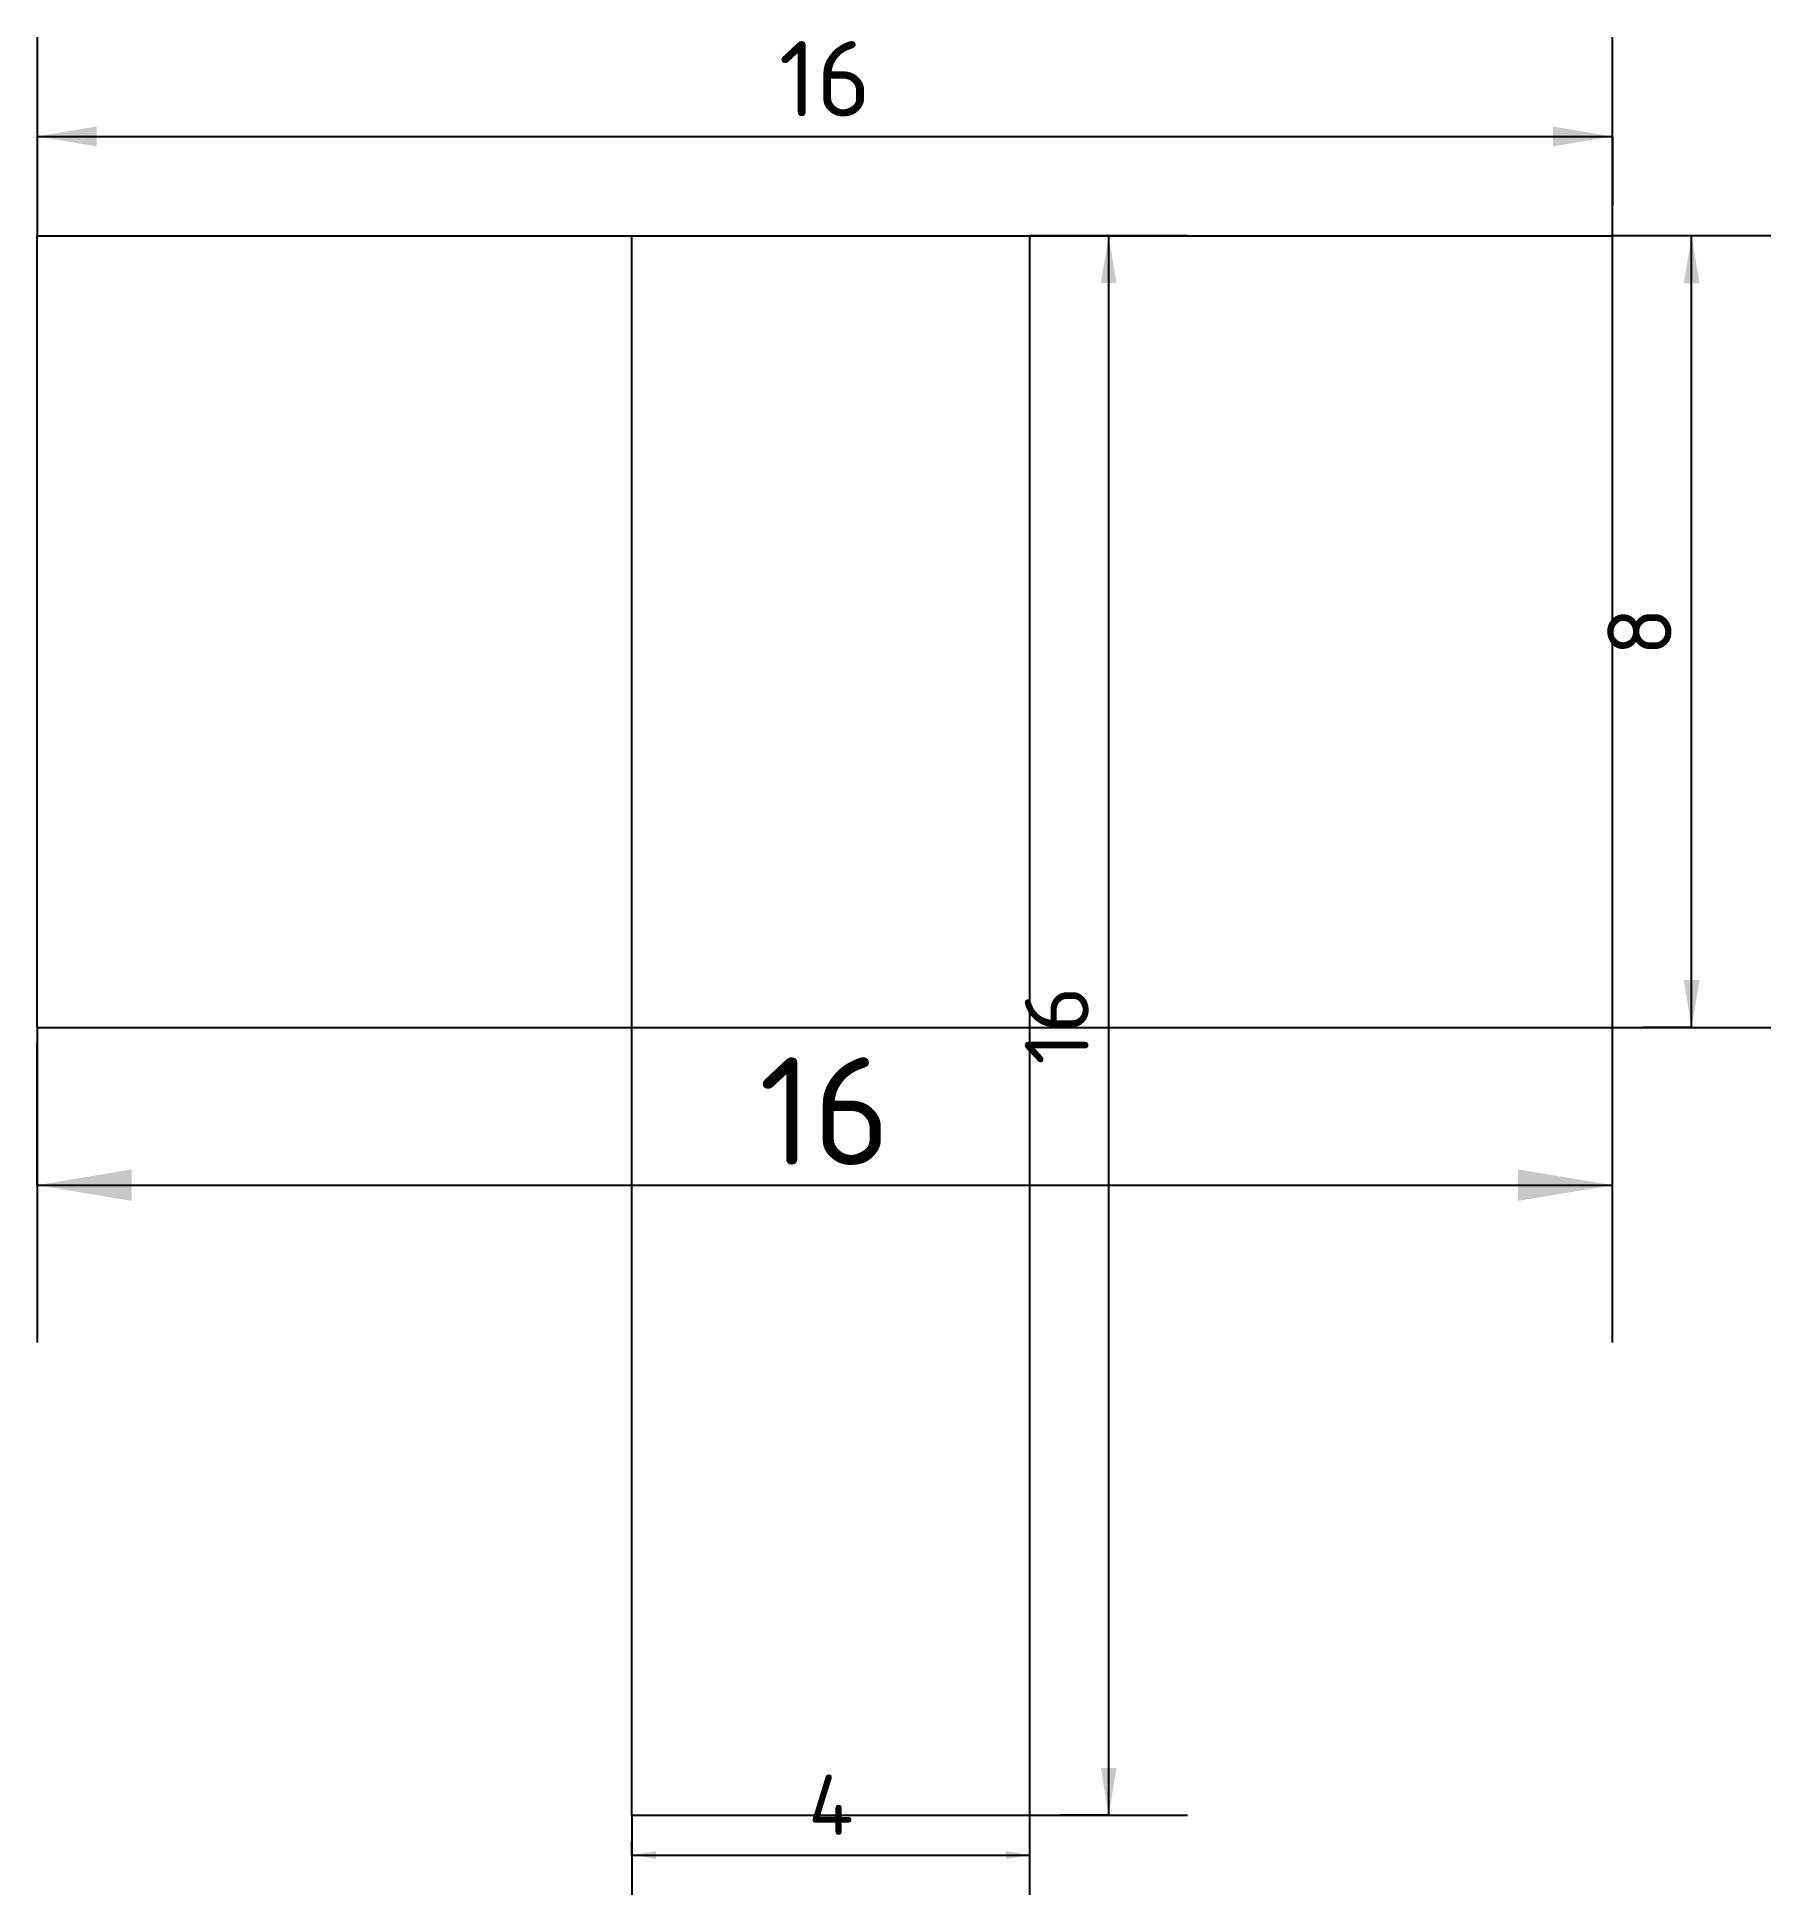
# Model space of a CAD drawing. Extents: x 0 to 17.2, y -0.8 to 17.7.
import ezdxf
from ezdxf.enums import TextEntityAlignment as Align

# ---------------------------------------------------------------- set-up
doc = ezdxf.new("R2010")
doc.units = 0
doc.layers.add('DIMENSIONS', color=1, linetype='CONTINUOUS')
doc.styles.add('ISOCPEUR', font='isocpeur.ttf')

# ---------------------------------------------------------------- blocks, each defined once
blk = doc.blocks.new('DIMTICK_ARROW')
at = {"color": 5}
blk.add_line((0, 0.5), (0, -0.5), dxfattribs=at)
at = {"color": 7}
blk.add_solid([(0, 0), (0.3, 0.05), (0.3, -0.05)], dxfattribs=at)

msp = doc.modelspace()

# ---------------------------------------------------------------- linework, layer by layer
at = {"color": 3}
for p, q in [((0, 15.714), (15.673, 15.714)), ((0, 7.837), (0, 15.714)), ((0, 7.837), (0, 15.714)), ((0, 15.714), (15.673, 15.714)), ((5.918, 0), (5.918, 15.714)), ((5.918, 0), (5.918, 15.714)), ((9.878, 0), (9.878, 15.714)), ((9.878, 0), (9.878, 15.714)), ((15.673, 7.837), (15.673, 15.714)), ((15.673, 7.837), (15.673, 15.714)), ((0, 7.837), (15.673, 7.837)), ((0, 7.837), (15.673, 7.837)), ((5.918, 0), (9.878, 0)), ((5.918, 0), (9.878, 0))]:
    msp.add_line(p, q, dxfattribs=at)
at = {"layer": 'DIMENSIONS', "color": 7}
for p, q in [((0, 16.702), (15.673, 16.702)), ((0, 16.702), (15.673, 16.702)), ((0, 16.702), (15.673, 16.702)), ((0, 16.702), (15.673, 16.702)), ((0, 16.702), (15.673, 16.702)), ((0, 16.702), (15.673, 16.702)), ((0, 16.702), (15.673, 16.702)), ((0, 16.702), (15.673, 16.702)), ((0, 16.702), (15.673, 16.702)), ((0, 16.702), (15.673, 16.702)), ((0, 16.702), (15.673, 16.702)), ((0, 16.702), (15.673, 16.702)), ((0, 16.702), (15.673, 16.702)), ((10.661, 0), (10.661, 15.714)), ((10.661, 0), (10.661, 15.714)), ((10.661, 0), (10.661, 15.714)), ((10.661, 0), (10.661, 15.714)), ((10.661, 0), (10.661, 15.714)), ((10.661, 0), (10.661, 15.714)), ((10.661, 0), (10.661, 15.714)), ((10.661, 0), (10.661, 15.714)), ((10.661, 0), (10.661, 15.714)), ((10.661, 0), (10.661, 15.714)), ((10.661, 0), (10.661, 15.714)), ((16.461, 7.837), (16.461, 15.714)), ((16.461, 7.837), (16.461, 15.714)), ((16.461, 7.837), (16.461, 15.714)), ((16.461, 7.837), (16.461, 15.714)), ((16.461, 7.837), (16.461, 15.714)), ((16.461, 7.837), (16.461, 15.714)), ((16.461, 7.837), (16.461, 15.714)), ((16.461, 7.837), (16.461, 15.714)), ((16.461, 7.837), (16.461, 15.714)), ((0, 6.269), (15.673, 6.269)), ((0, 6.269), (15.673, 6.269)), ((0, 6.269), (15.673, 6.269)), ((0, 6.269), (15.673, 6.269)), ((0, 6.269), (15.673, 6.269)), ((0, 6.269), (15.673, 6.269)), ((0, 6.269), (15.673, 6.269)), ((0, 6.269), (15.673, 6.269)), ((0, 6.269), (15.673, 6.269)), ((0, 6.269), (15.673, 6.269)), ((0, 6.269), (15.673, 6.269)), ((0, 6.269), (15.673, 6.269)), ((5.918, -0.396), (9.878, -0.396)), ((5.918, -0.396), (9.878, -0.396)), ((5.918, -0.396), (9.878, -0.396)), ((5.918, -0.396), (9.878, -0.396)), ((5.918, -0.396), (9.878, -0.396)), ((5.918, -0.396), (9.878, -0.396)), ((5.918, -0.396), (9.878, -0.396)), ((5.918, -0.396), (9.878, -0.396)), ((5.918, -0.396), (9.878, -0.396)), ((5.918, -0.396), (9.878, -0.396)), ((5.918, -0.396), (9.878, -0.396)), ((5.918, -0.396), (9.878, -0.396)), ((5.918, -0.396), (9.878, -0.396)), ((5.918, -0.396), (9.878, -0.396))]:
    msp.add_line(p, q, dxfattribs=at)
at = {"layer": 'DIMENSIONS', "color": 5}
for p, q in [((0, 16.702), (0, 16.014)), ((0, 16.702), (0, 16.014)), ((0, 16.702), (0, 16.014)), ((0, 16.702), (0, 16.014)), ((0, 16.702), (0, 16.014)), ((0, 16.702), (0, 16.014)), ((0, 16.702), (0, 16.014)), ((0, 16.702), (0, 16.014)), ((0, 16.702), (0, 16.014)), ((0, 16.702), (0, 16.014)), ((0, 16.702), (0, 16.014)), ((0, 16.702), (0, 16.014)), ((0, 16.702), (0, 16.014)), ((15.673, 16.702), (15.673, 16.014)), ((15.673, 16.702), (15.673, 16.014)), ((15.673, 16.702), (15.673, 16.014)), ((15.673, 16.702), (15.673, 16.014)), ((15.673, 16.702), (15.673, 16.014)), ((15.673, 16.702), (15.673, 16.014)), ((15.673, 16.702), (15.673, 16.014)), ((15.673, 16.702), (15.673, 16.014)), ((15.673, 16.702), (15.673, 16.014)), ((15.673, 16.702), (15.673, 16.014)), ((15.673, 16.702), (15.673, 16.014)), ((15.673, 16.702), (15.673, 16.014)), ((15.673, 16.702), (15.673, 16.014)), ((10.661, 15.714), (10.178, 15.714)), ((10.661, 15.714), (10.178, 15.714)), ((10.661, 15.714), (10.178, 15.714)), ((10.661, 15.714), (10.178, 15.714)), ((10.661, 15.714), (10.178, 15.714)), ((10.661, 15.714), (10.178, 15.714)), ((10.661, 15.714), (10.178, 15.714)), ((10.661, 15.714), (10.178, 15.714)), ((10.661, 15.714), (10.178, 15.714)), ((10.661, 15.714), (10.178, 15.714)), ((10.661, 15.714), (10.178, 15.714)), ((16.461, 15.714), (15.973, 15.714)), ((16.461, 15.714), (15.973, 15.714)), ((16.461, 15.714), (15.973, 15.714)), ((16.461, 15.714), (15.973, 15.714)), ((16.461, 15.714), (15.973, 15.714)), ((16.461, 15.714), (15.973, 15.714)), ((16.461, 15.714), (15.973, 15.714)), ((16.461, 15.714), (15.973, 15.714)), ((16.461, 15.714), (15.973, 15.714)), ((16.461, 7.837), (15.973, 7.837)), ((16.461, 7.837), (15.973, 7.837)), ((16.461, 7.837), (15.973, 7.837)), ((16.461, 7.837), (15.973, 7.837)), ((16.461, 7.837), (15.973, 7.837)), ((16.461, 7.837), (15.973, 7.837)), ((16.461, 7.837), (15.973, 7.837)), ((16.461, 7.837), (15.973, 7.837)), ((16.461, 7.837), (15.973, 7.837)), ((0, 6.269), (0, 7.693)), ((0, 6.269), (0, 7.693)), ((0, 6.269), (0, 7.693)), ((0, 6.269), (0, 7.693)), ((0, 6.269), (0, 7.693)), ((0, 6.269), (0, 7.693)), ((0, 6.269), (0, 7.693)), ((0, 6.269), (0, 7.693)), ((0, 6.269), (0, 7.693)), ((0, 6.269), (0, 7.693)), ((0, 6.269), (0, 7.693)), ((0, 6.269), (0, 7.693)), ((15.673, 6.269), (15.673, 7.693)), ((15.673, 6.269), (15.673, 7.693)), ((15.673, 6.269), (15.673, 7.693)), ((15.673, 6.269), (15.673, 7.693)), ((15.673, 6.269), (15.673, 7.693)), ((15.673, 6.269), (15.673, 7.693)), ((15.673, 6.269), (15.673, 7.693)), ((15.673, 6.269), (15.673, 7.693)), ((15.673, 6.269), (15.673, 7.693)), ((15.673, 6.269), (15.673, 7.693)), ((15.673, 6.269), (15.673, 7.693)), ((15.673, 6.269), (15.673, 7.693)), ((10.661, 0), (10.178, 0)), ((10.661, 0), (10.178, 0)), ((10.661, 0), (10.178, 0)), ((10.661, 0), (10.178, 0)), ((10.661, 0), (10.178, 0)), ((10.661, 0), (10.178, 0)), ((10.661, 0), (10.178, 0)), ((10.661, 0), (10.178, 0)), ((10.661, 0), (10.178, 0)), ((10.661, 0), (10.178, 0)), ((10.661, 0), (10.178, 0)), ((5.918, -0.396), (5.918, -0.26)), ((5.918, -0.396), (5.918, -0.26)), ((5.918, -0.396), (5.918, -0.26)), ((5.918, -0.396), (5.918, -0.26)), ((5.918, -0.396), (5.918, -0.26)), ((5.918, -0.396), (5.918, -0.26)), ((5.918, -0.396), (5.918, -0.26)), ((5.918, -0.396), (5.918, -0.26)), ((5.918, -0.396), (5.918, -0.26)), ((5.918, -0.396), (5.918, -0.26)), ((5.918, -0.396), (5.918, -0.26)), ((5.918, -0.396), (5.918, -0.26)), ((5.918, -0.396), (5.918, -0.26)), ((5.918, -0.396), (5.918, -0.26)), ((9.878, -0.396), (9.878, -0.26)), ((9.878, -0.396), (9.878, -0.26)), ((9.878, -0.396), (9.878, -0.26)), ((9.878, -0.396), (9.878, -0.26)), ((9.878, -0.396), (9.878, -0.26)), ((9.878, -0.396), (9.878, -0.26)), ((9.878, -0.396), (9.878, -0.26)), ((9.878, -0.396), (9.878, -0.26)), ((9.878, -0.396), (9.878, -0.26)), ((9.878, -0.396), (9.878, -0.26)), ((9.878, -0.396), (9.878, -0.26)), ((9.878, -0.396), (9.878, -0.26)), ((9.878, -0.396), (9.878, -0.26)), ((9.878, -0.396), (9.878, -0.26))]:
    msp.add_line(p, q, dxfattribs=at)

# ---------------------------------------------------------------- block references
at = {"layer": 'DIMENSIONS'}
for p, xscale, yscale in [((0, 16.702), 1.9755102040816326, 1.9755102040816326), ((0, 16.702), 1.9755102040816326, 1.9755102040816326), ((0, 16.702), 1.9755102040816326, 1.9755102040816326), ((0, 16.702), 1.9755102040816326, 1.9755102040816326), ((0, 16.702), 1.9755102040816326, 1.9755102040816326), ((0, 16.702), 1.9755102040816326, 1.9755102040816326), ((0, 16.702), 1.9755102040816326, 1.9755102040816326), ((0, 16.702), 1.9755102040816326, 1.9755102040816326), ((0, 16.702), 1.9755102040816326, 1.9755102040816326), ((0, 16.702), 1.9755102040816326, 1.9755102040816326), ((0, 16.702), 1.9755102040816326, 1.9755102040816326), ((0, 16.702), 1.9755102040816326, 1.9755102040816326), ((0, 16.702), 1.9755102040816326, 1.9755102040816326), ((0, 6.269), 3.1346938775510202, 3.1346938775510202), ((0, 6.269), 3.1346938775510202, 3.1346938775510202), ((0, 6.269), 3.1346938775510202, 3.1346938775510202), ((0, 6.269), 3.1346938775510202, 3.1346938775510202), ((0, 6.269), 3.1346938775510202, 3.1346938775510202), ((0, 6.269), 3.1346938775510202, 3.1346938775510202), ((0, 6.269), 3.1346938775510202, 3.1346938775510202), ((0, 6.269), 3.1346938775510202, 3.1346938775510202), ((0, 6.269), 3.1346938775510202, 3.1346938775510202), ((0, 6.269), 3.1346938775510202, 3.1346938775510202), ((0, 6.269), 3.1346938775510202, 3.1346938775510202), ((0, 6.269), 3.1346938775510202, 3.1346938775510202), ((5.918, -0.396), 0.7918367346938775, 0.7918367346938775), ((5.918, -0.396), 0.7918367346938775, 0.7918367346938775), ((5.918, -0.396), 0.7918367346938775, 0.7918367346938775), ((5.918, -0.396), 0.7918367346938775, 0.7918367346938775), ((5.918, -0.396), 0.7918367346938775, 0.7918367346938775), ((5.918, -0.396), 0.7918367346938775, 0.7918367346938775), ((5.918, -0.396), 0.7918367346938775, 0.7918367346938775), ((5.918, -0.396), 0.7918367346938775, 0.7918367346938775), ((5.918, -0.396), 0.7918367346938775, 0.7918367346938775), ((5.918, -0.396), 0.7918367346938775, 0.7918367346938775), ((5.918, -0.396), 0.7918367346938775, 0.7918367346938775), ((5.918, -0.396), 0.7918367346938775, 0.7918367346938775), ((5.918, -0.396), 0.7918367346938775, 0.7918367346938775), ((5.918, -0.396), 0.7918367346938775, 0.7918367346938775)]:
    msp.add_blockref('DIMTICK_ARROW', p, dxfattribs=dict(at, xscale=xscale, yscale=yscale))
for p, xscale, yscale, rotation in [((15.673, 16.702), 1.9755102040816326, 1.9755102040816326, 180), ((15.673, 16.702), 1.9755102040816326, 1.9755102040816326, 180), ((15.673, 16.702), 1.9755102040816326, 1.9755102040816326, 180), ((15.673, 16.702), 1.9755102040816326, 1.9755102040816326, 180), ((15.673, 16.702), 1.9755102040816326, 1.9755102040816326, 180), ((15.673, 16.702), 1.9755102040816326, 1.9755102040816326, 180), ((15.673, 16.702), 1.9755102040816326, 1.9755102040816326, 180), ((15.673, 16.702), 1.9755102040816326, 1.9755102040816326, 180), ((15.673, 16.702), 1.9755102040816326, 1.9755102040816326, 180), ((15.673, 16.702), 1.9755102040816326, 1.9755102040816326, 180), ((15.673, 16.702), 1.9755102040816326, 1.9755102040816326, 180), ((15.673, 16.702), 1.9755102040816326, 1.9755102040816326, 180), ((15.673, 16.702), 1.9755102040816326, 1.9755102040816326, 180), ((10.661, 15.714), 1.5673469387755101, 1.5673469387755101, 270), ((10.661, 15.714), 1.5673469387755101, 1.5673469387755101, 270), ((10.661, 15.714), 1.5673469387755101, 1.5673469387755101, 270), ((10.661, 15.714), 1.5673469387755101, 1.5673469387755101, 270), ((10.661, 15.714), 1.5673469387755101, 1.5673469387755101, 270), ((10.661, 15.714), 1.5673469387755101, 1.5673469387755101, 270), ((10.661, 15.714), 1.5673469387755101, 1.5673469387755101, 270), ((10.661, 15.714), 1.5673469387755101, 1.5673469387755101, 270), ((10.661, 15.714), 1.5673469387755101, 1.5673469387755101, 270), ((10.661, 15.714), 1.5673469387755101, 1.5673469387755101, 270), ((10.661, 15.714), 1.5673469387755101, 1.5673469387755101, 270), ((16.461, 15.714), 1.5755102040816327, 1.5755102040816327, 270), ((16.461, 15.714), 1.5755102040816327, 1.5755102040816327, 270), ((16.461, 15.714), 1.5755102040816327, 1.5755102040816327, 270), ((16.461, 15.714), 1.5755102040816327, 1.5755102040816327, 270), ((16.461, 15.714), 1.5755102040816327, 1.5755102040816327, 270), ((16.461, 15.714), 1.5755102040816327, 1.5755102040816327, 270), ((16.461, 15.714), 1.5755102040816327, 1.5755102040816327, 270), ((16.461, 15.714), 1.5755102040816327, 1.5755102040816327, 270), ((16.461, 15.714), 1.5755102040816327, 1.5755102040816327, 270), ((16.461, 7.837), 1.5755102040816327, 1.5755102040816327, 90), ((16.461, 7.837), 1.5755102040816327, 1.5755102040816327, 90), ((16.461, 7.837), 1.5755102040816327, 1.5755102040816327, 90), ((16.461, 7.837), 1.5755102040816327, 1.5755102040816327, 90), ((16.461, 7.837), 1.5755102040816327, 1.5755102040816327, 90), ((16.461, 7.837), 1.5755102040816327, 1.5755102040816327, 90), ((16.461, 7.837), 1.5755102040816327, 1.5755102040816327, 90), ((16.461, 7.837), 1.5755102040816327, 1.5755102040816327, 90), ((16.461, 7.837), 1.5755102040816327, 1.5755102040816327, 90), ((15.673, 6.269), 3.1346938775510202, 3.1346938775510202, 180), ((15.673, 6.269), 3.1346938775510202, 3.1346938775510202, 180), ((15.673, 6.269), 3.1346938775510202, 3.1346938775510202, 180), ((15.673, 6.269), 3.1346938775510202, 3.1346938775510202, 180), ((15.673, 6.269), 3.1346938775510202, 3.1346938775510202, 180), ((15.673, 6.269), 3.1346938775510202, 3.1346938775510202, 180), ((15.673, 6.269), 3.1346938775510202, 3.1346938775510202, 180), ((15.673, 6.269), 3.1346938775510202, 3.1346938775510202, 180), ((15.673, 6.269), 3.1346938775510202, 3.1346938775510202, 180), ((15.673, 6.269), 3.1346938775510202, 3.1346938775510202, 180), ((15.673, 6.269), 3.1346938775510202, 3.1346938775510202, 180), ((15.673, 6.269), 3.1346938775510202, 3.1346938775510202, 180), ((10.661, 0), 1.5673469387755101, 1.5673469387755101, 90), ((10.661, 0), 1.5673469387755101, 1.5673469387755101, 90), ((10.661, 0), 1.5673469387755101, 1.5673469387755101, 90), ((10.661, 0), 1.5673469387755101, 1.5673469387755101, 90), ((10.661, 0), 1.5673469387755101, 1.5673469387755101, 90), ((10.661, 0), 1.5673469387755101, 1.5673469387755101, 90), ((10.661, 0), 1.5673469387755101, 1.5673469387755101, 90), ((10.661, 0), 1.5673469387755101, 1.5673469387755101, 90), ((10.661, 0), 1.5673469387755101, 1.5673469387755101, 90), ((10.661, 0), 1.5673469387755101, 1.5673469387755101, 90), ((10.661, 0), 1.5673469387755101, 1.5673469387755101, 90), ((9.878, -0.396), 0.7918367346938775, 0.7918367346938775, 180), ((9.878, -0.396), 0.7918367346938775, 0.7918367346938775, 180), ((9.878, -0.396), 0.7918367346938775, 0.7918367346938775, 180), ((9.878, -0.396), 0.7918367346938775, 0.7918367346938775, 180), ((9.878, -0.396), 0.7918367346938775, 0.7918367346938775, 180), ((9.878, -0.396), 0.7918367346938775, 0.7918367346938775, 180), ((9.878, -0.396), 0.7918367346938775, 0.7918367346938775, 180), ((9.878, -0.396), 0.7918367346938775, 0.7918367346938775, 180), ((9.878, -0.396), 0.7918367346938775, 0.7918367346938775, 180), ((9.878, -0.396), 0.7918367346938775, 0.7918367346938775, 180), ((9.878, -0.396), 0.7918367346938775, 0.7918367346938775, 180), ((9.878, -0.396), 0.7918367346938775, 0.7918367346938775, 180), ((9.878, -0.396), 0.7918367346938775, 0.7918367346938775, 180), ((9.878, -0.396), 0.7918367346938775, 0.7918367346938775, 180)]:
    msp.add_blockref('DIMTICK_ARROW', p, dxfattribs=dict(at, xscale=xscale, yscale=yscale, rotation=rotation))

# ---------------------------------------------------------------- texts
at = {"layer": 'DIMENSIONS', "color": 7, "style": 'ISOCPEUR'}
for s, height, p in [('16', 0.7488, (7.837, 17.276)), ('16', 0.7488, (7.837, 17.276)), ('16', 0.7488, (7.837, 17.276)), ('16', 0.7488, (7.837, 17.276)), ('16', 0.7488, (7.837, 17.276)), ('16', 0.7488, (7.837, 17.276)), ('16', 0.7488, (7.837, 17.276)), ('16', 0.7488, (7.837, 17.276)), ('16', 0.7488, (7.837, 17.276)), ('16', 0.7488, (7.837, 17.276)), ('16', 0.7488, (7.837, 17.276)), ('16', 0.7488, (7.837, 17.276)), ('16', 0.7488, (7.837, 17.276)), ('16', 1.0707, (7.837, 7.005)), ('16', 1.0707, (7.837, 7.005)), ('16', 1.0707, (7.837, 7.005)), ('16', 1.0707, (7.837, 7.005)), ('16', 1.0707, (7.837, 7.005)), ('16', 1.0707, (7.837, 7.005)), ('16', 1.0707, (7.837, 7.005)), ('16', 1.0707, (7.837, 7.005)), ('16', 1.0707, (7.837, 7.005)), ('16', 1.0707, (7.837, 7.005)), ('16', 1.0707, (7.837, 7.005)), ('16', 1.0707, (7.837, 7.005)), ('4', 0.6, (7.898, 0.104)), ('4', 0.6, (7.898, 0.104)), ('4', 0.6, (7.898, 0.104)), ('4', 0.6, (7.898, 0.104)), ('4', 0.6, (7.898, 0.104)), ('4', 0.6, (7.898, 0.104)), ('4', 0.6, (7.898, 0.104)), ('4', 0.6, (7.898, 0.104)), ('4', 0.6, (7.898, 0.104)), ('4', 0.6, (7.898, 0.104)), ('4', 0.6, (7.898, 0.104)), ('4', 0.6, (7.898, 0.104)), ('4', 0.6, (7.898, 0.104)), ('4', 0.6, (7.898, 0.104))]:
    msp.add_text(s, height=height, dxfattribs=at).set_placement(p, align=Align.MIDDLE_CENTER)
for s, height, p in [('8', 0.638, (15.942, 11.776)), ('8', 0.638, (15.942, 11.776)), ('8', 0.638, (15.942, 11.776)), ('8', 0.638, (15.942, 11.776)), ('8', 0.638, (15.942, 11.776)), ('8', 0.638, (15.942, 11.776)), ('8', 0.638, (15.942, 11.776)), ('8', 0.638, (15.942, 11.776)), ('8', 0.638, (15.942, 11.776)), ('16', 0.6354, (10.144, 7.857)), ('16', 0.6354, (10.144, 7.857)), ('16', 0.6354, (10.144, 7.857)), ('16', 0.6354, (10.144, 7.857)), ('16', 0.6354, (10.144, 7.857)), ('16', 0.6354, (10.144, 7.857)), ('16', 0.6354, (10.144, 7.857)), ('16', 0.6354, (10.144, 7.857)), ('16', 0.6354, (10.144, 7.857)), ('16', 0.6354, (10.144, 7.857)), ('16', 0.6354, (10.144, 7.857))]:
    msp.add_text(s, height=height, rotation=90, dxfattribs=at).set_placement(p, align=Align.MIDDLE_CENTER)

doc.saveas('drawing.dxf')
